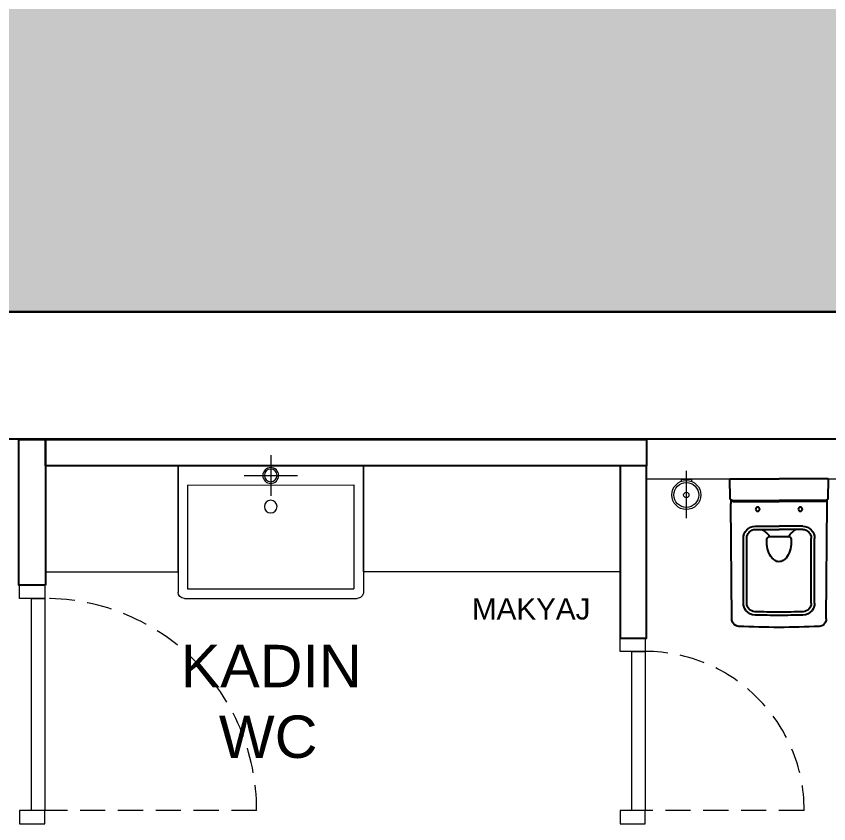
# Model space of a CAD drawing. Header units: millimetres. Extents: x 863 to 22635, y -482 to 12118.
# Drawn here: x 15599.6 to 15906.3, y 4070.6 to 4375.2 of the extents above; entities that cross this region are included whole.
import ezdxf

# ---------------------------------------------------------------- set-up
doc = ezdxf.new("R2010")
doc.units = ezdxf.units.MM
doc.linetypes.add('DASHED2', pattern=[9.525, 6.35, -3.175])
for name, color, linetype in [('Existing WALL_0G', 65, 'Continuous'), ('HATCH_0G', 251, 'Continuous'), ('VTCONT', 1, 'Continuous'), ('WALL_0G', 151, 'Continuous')]:
    doc.layers.add(name, color=color, linetype=linetype)
doc.layers.add('SANITARY', color=144, linetype='Continuous', lineweight=20)
doc.layers.add('yazi', color=150, linetype='Continuous', lineweight=18)
doc.styles.get("Standard").update_dxf_attribs({"font": 'arial.ttf'})

# ---------------------------------------------------------------- blocks, each defined once
blk = doc.blocks.new('A$C0DCE4855')
at = {"layer": 'VTCONT', "color": 0}
for p, q in [((0, 540.1), (0.6, 469.4)), ((0, 540.1), (178.6, 540)), ((357.2, 540.1), (178.6, 540)), ((356.6, 469.4), (357.2, 540.1)), ((7.1, 30.5), (3.5, 451.3)), ((8.1, 462), (178.6, 462)), ((10.3, 458.3), (178.6, 458.3)), ((349.1, 462), (178.6, 462)), ((346.9, 458.3), (178.6, 458.3)), ((350, 30.5), (353.7, 451.3)), ((91.7, 368.3), (178.6, 368.3)), ((92.3, 356.3), (178.6, 356.4)), ((116.7, 356.4), (122.9, 352)), ((265.5, 368.3), (178.6, 368.3)), ((264.9, 356.3), (178.6, 356.4)), ((240.5, 356.4), (234.3, 352)), ((213.2, 330.3), (144, 330.3)), ((49.2, 87.7), (49.2, 323.5)), ((61.2, 87.7), (61.2, 324.3)), ((296, 87.7), (296, 324.3)), ((308, 87.7), (308, 323.5))]:
    blk.add_line(p, q, dxfattribs=at)
for centre in [(101.1, 430.1), (256.1, 430.1)]:
    blk.add_circle(centre, 7.5, dxfattribs=at)
for centre, radius, start, end in [((8.1, 469.6), 7.53, 180.9763, 269.744), ((-142.3, 451.2), 145.8, 0.0362, 4.8148), ((9.9, 465.6), 7.32, 197.3921, 272.598), ((347.3, 465.6), 7.32, 267.402, 342.6079), ((349, 469.6), 7.53, 270.256, 359.0237), ((499.5, 451.2), 145.8, 175.1852, 179.9638), ((92.9, 324.6), 43.7, 91.5069, 181.5075), ((92.9, 324.6), 31.7, 90.9691, 180.5368), ((264.3, 324.6), 31.7, 359.4632, 89.0309), ((264.3, 324.6), 43.7, 358.4925, 88.4931), ((51, 253.8), 121.8, 44.3271, 53.7755), ((144.4, 320.1), 10.2, 92.1123, 175.6036), ((115.2, 316.2), 32.2, 28.848, 44.6775), ((122.1, 322), 23.5, 20.779, 24.69), ((235.1, 322), 23.5, 155.31, 159.221), ((212.8, 320.1), 10.2, 4.3964, 87.8877), ((242, 316.2), 32.2, 135.3225, 151.152), ((306.2, 253.8), 121.8, 126.2245, 135.6729), ((269.7, 314.4), 135.7, 177.2602, 188.7206), ((87.5, 314.4), 135.7, 351.2794, 2.7398), ((229.4, 307.5), 94.7, 188.2738, 207.5505), ((127.8, 307.5), 94.7, 332.4495, 351.7262), ((193.1, 288.2), 53.7, 207.2378, 236.4841), ((178.9, 267.8), 28.8, 237.5717, 269.3902), ((178.3, 267.8), 28.8, 270.6098, 302.4283), ((164.1, 288.2), 53.7, 303.5159, 332.7622), ((92.4, 88.3), 43.2, 180.7668, 217.9918), ((92.8, 88.3), 43.5, 217.476, 268.4207), ((92.8, 88.4), 31.6, 181.212, 265.9003), ((264.4, 88.3), 43.5, 271.5793, 322.524), ((264.4, 88.4), 31.6, 274.0997, 358.788), ((264.8, 88.3), 43.2, 322.0082, 359.2332), ((35.2, 30.9), 28.1, 180.7076, 213.8265), ((185.3, 3370.6), 3315.1, 268.3619, 269.8847), ((179.8, 3076.7), 3033.2, 268.333, 269.9773), ((171.9, 3370.6), 3315.1, 270.1153, 271.6381), ((177.4, 3076.7), 3033.2, 270.0227, 271.667), ((322, 30.9), 28.1, 326.1735, 359.2924), ((34, 30.3), 26.7, 214.0997, 266.9963), ((179.2, 3012.5), 3012.5, 267.2107, 269.9881), ((178, 3012.5), 3012.5, 270.0119, 272.7893), ((323.2, 30.3), 26.7, 273.0037, 325.9003)]:
    blk.add_arc(centre, radius, start, end, dxfattribs=at)
blk = doc.blocks.new('210811_klozet')
at = {"layer": 'SANITARY', "color": 0, "xscale": 0.103695589864863, "yscale": 0.103695589864863, "zscale": 0.103695589864863}
blk.add_blockref('A$C0DCE4855', (22100.51, 12830.35), dxfattribs=at)
blk = doc.blocks.new('210811_tfırca')
at = {"layer": 'SANITARY', "color": 0}
blk.add_line((5184.5, -682, 0), (5188.5, -682, 0), dxfattribs=at)
at = {"layer": 'SANITARY', "color": 0, "elevation": 0}
for points in [[(5186.5, -678.89), (5186.5, -696.72)], [(5184.5, -682), (5184.5, -682.88)], [(5188.5, -682), (5188.5, -682.88)]]:
    blk.add_lwpolyline(points, dxfattribs=at)
at = {"layer": 'SANITARY', "color": 0}
for radius in [5.5, 4.7, 1]:
    blk.add_circle((5186.5, -688, 0), radius, dxfattribs=at)
blk = doc.blocks.new('lavv')
for p, q in [((32773.93, -2198.45), (32773.92, -2268.45)), ((32773.93, -2198.45), (32821.53, -2198.45)), ((32823.93, -2200.85), (32823.92, -2266.05)), ((32781.13, -2202.05), (32781.12, -2264.85)), ((32781.13, -2202.05), (32820.33, -2202.05)), ((32820.33, -2202.05), (32820.32, -2264.85)), ((32777.53, -2223.4), (32777.53, -2243.5)), ((32769.85, -2233.45), (32785.2, -2233.45)), ((32781.12, -2264.85), (32820.32, -2264.85)), ((32773.92, -2268.45), (32821.52, -2268.45))]:
    blk.add_line(p, q)
for centre, radius in [((32777.53, -2233.45), 3), ((32777.53, -2233.45), 2.4), ((32789.25, -2233.45), 2.4)]:
    blk.add_circle(centre, radius)
for centre, start, end in [((32821.53, -2200.85), 359.9938, 89.9938), ((32821.52, -2266.05), 269.9938, 359.9938)]:
    blk.add_arc(centre, 2.4, start, end)

msp = doc.modelspace()

# ---------------------------------------------------------------- hatches: boundary and pattern name
at = {"layer": 'HATCH_0G'}
h = msp.add_hatch(dxfattribs=at)
h.set_pattern_fill('DOTS', color=256, scale=100, angle=45)
h.set_pattern_definition([(45, (156564.517, -4538.823), (-2.2097087, 6.62912607), [0, -6.25])])
h.paths.add_polyline_path([(15454.04, 4263.66), (15454.04, 4215.66), (15432.04, 4215.66), (15432.04, 4346.66), (15457.04, 4346.66), (15457.04, 5286.66), (16975.04, 5286.66), (16975.04, 4346.66), (16935.04, 4346.66), (16935.04, 4263.66)])
h.paths.add_polyline_path([(16670.9, 4886.65), (16820.89, 4886.65), (16820.89, 4971.47), (16670.9, 4971.47)], flags=24)
h.paths.add_polyline_path([(15587.72, 4741.83), (15825.87, 4741.83), (15825.87, 4963.19), (15587.72, 4963.19)], flags=24)

# ---------------------------------------------------------------- linework, layer by layer
at = {"color": 251, "linetype": 'Continuous', "lineweight": 20, "ltscale": 1.5}
for p, q in [((15610.38, 4155.59, 0), (15610.38, 4075.59, 0)), ((15837.04, 4135.59, 0), (15837.04, 4075.59, 0))]:
    msp.add_line(p, q, dxfattribs=at)
for points in [[(15600.88, 4160.59), (15610.38, 4160.59), (15610.38, 4155.59), (15600.88, 4155.59)], [(15827.54, 4140.59), (15837.04, 4140.59), (15837.04, 4135.59), (15827.54, 4135.59)], [(15600.88, 4070.59), (15610.38, 4070.59), (15610.38, 4075.59), (15600.88, 4075.59)], [(15827.54, 4070.59), (15837.04, 4070.59), (15837.04, 4075.59), (15827.54, 4075.59)]]:
    msp.add_lwpolyline(points, close=True, dxfattribs=at)
at = {"color": 251, "linetype": 'Continuous', "lineweight": 20, "ltscale": 1.5, "elevation": 0}
for points in [[(15610.38, 4075.59), (15605.38, 4075.59), (15605.38, 4155.59), (15610.38, 4155.59)], [(15837.04, 4075.59), (15832.04, 4075.59), (15832.04, 4135.59), (15837.04, 4135.59)]]:
    msp.add_lwpolyline(points, dxfattribs=at)
at = {"color": 251, "linetype": 'DASHED2', "lineweight": 20, "ltscale": 1.5, "elevation": 0}
for points in [[(15610.38, 4155.59, -0.414213), (15690.38, 4075.59), (15610.38, 4075.59)], [(15837.04, 4135.59, -0.414213), (15897.04, 4075.59), (15837.04, 4075.59)]]:
    msp.add_lwpolyline(points, format="xyb", dxfattribs=at)
at = {"layer": 'Existing WALL_0G'}
msp.add_lwpolyline([(15454.04, 4263.66), (15454.04, 4215.66), (15432.04, 4215.66), (15432.04, 4346.66), (15457.04, 4346.66), (15457.04, 5286.66), (16975.04, 5286.66), (16975.04, 4346.66), (16935.04, 4346.66), (16935.04, 4263.66)], close=True, dxfattribs=at)
msp.add_lwpolyline([(16435.04, 4203.16), (15964.04, 4203.16), (15964.04, 4071.66), (15937.54, 4071.66), (15937.54, 4215.66), (15480.54, 4215.66), (15480.54, 4071.66), (15454.04, 4071.66), (15454.04, 4120.66), (15432.04, 4120.66), (15432.04, 4215.66), (15454.04, 4215.66), (15454.04, 4263.66), (16935.04, 4263.66)], dxfattribs=at)
at = {"layer": 'SANITARY'}
for points in [[(15937.54, 4215.66), (15837.54, 4215.66), (15837.54, 4200.66), (15937.54, 4200.66)], [(15660.7, 4205.59), (15610.63, 4205.59), (15610.63, 4165.59), (15660.7, 4165.57)], [(15730.69, 4205.59), (15827.54, 4205.59), (15827.54, 4165.59), (15730.69, 4165.57)]]:
    msp.add_lwpolyline(points, close=True, dxfattribs=at)
at = {"layer": 'WALL_0G'}
for points in [[(15610.63, 4160.59), (15600.63, 4160.59), (15600.64, 4215.59), (15610.64, 4215.59)], [(15837.54, 4215.59), (15837.54, 4205.59), (15610.63, 4205.59), (15610.63, 4215.59)], [(15827.54, 4140.59), (15837.54, 4140.59), (15837.54, 4205.59), (15827.54, 4205.59)]]:
    msp.add_lwpolyline(points, close=True, dxfattribs=at)

# ---------------------------------------------------------------- block references
at = {"layer": 'SANITARY', "xscale": -1, "rotation": 90.00469897772868}
msp.add_blockref('lavv', (13459.55, 36979.33), dxfattribs=at)
at = {"layer": 'SANITARY', "extrusion": (0, 0, -1), "xscale": -1, "zscale": -1, "rotation": 1.464228738257134e-08}
msp.add_blockref('210811_tfırca', (-10666.05, 4882.62, 0), dxfattribs=at)
at = {"layer": 'SANITARY', "extrusion": (0, 0, -1), "zscale": -1, "rotation": 1.464228142039742e-08}
msp.add_blockref('210811_klozet', (-38006.57, -8685.68), dxfattribs=at)

# ---------------------------------------------------------------- texts
at = {"layer": 'yazi', "linetype": 'Continuous'}
msp.add_text('MAKYAJ', height=8, dxfattribs=at).set_placement((15771.65, 4147.64, 0))
at = {"layer": 'yazi', "linetype": 'Continuous', "insert": (15648.26, 4138.09), "char_height": 16, "attachment_point": 1}
msp.add_mtext_dynamic_manual_height_columns('\\pi13.45544;KADIN\\P\\pi27.8347;WC', width=91.7513, gutter_width=12.5, heights=[0], dxfattribs=at)

doc.saveas('drawing.dxf')
